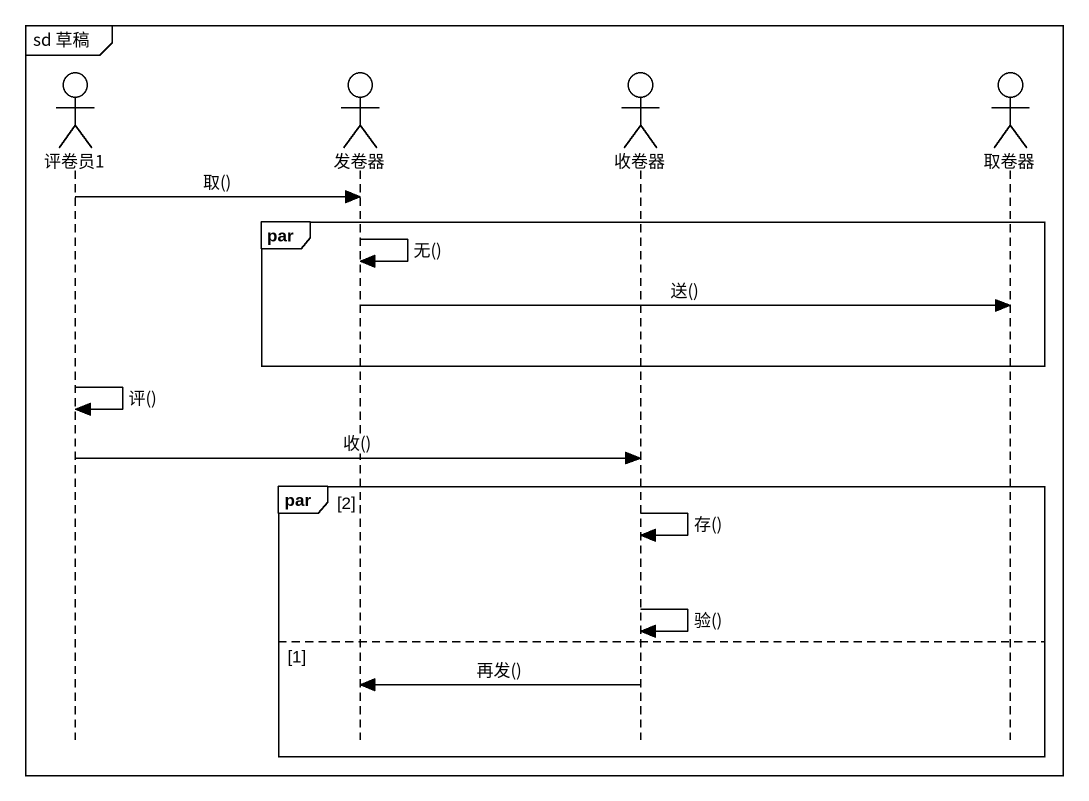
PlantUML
@startuml
mainframe sd 草稿
hide footbox
actor 评卷员1
actor 发卷器
actor 收卷器
actor 取卷器

评卷员1 -> 发卷器 : 取()
par
  发卷器 -> 发卷器 : 无()
  发卷器 -> 取卷器 : 送()
end
评卷员1 -> 评卷员1 : 评()
评卷员1 -> 收卷器 : 收()
par 2
  收卷器 -> 收卷器 : 存()
  收卷器 -> 收卷器 : 验()
else 1
  收卷器 -> 发卷器 : 再发()
end
@enduml
